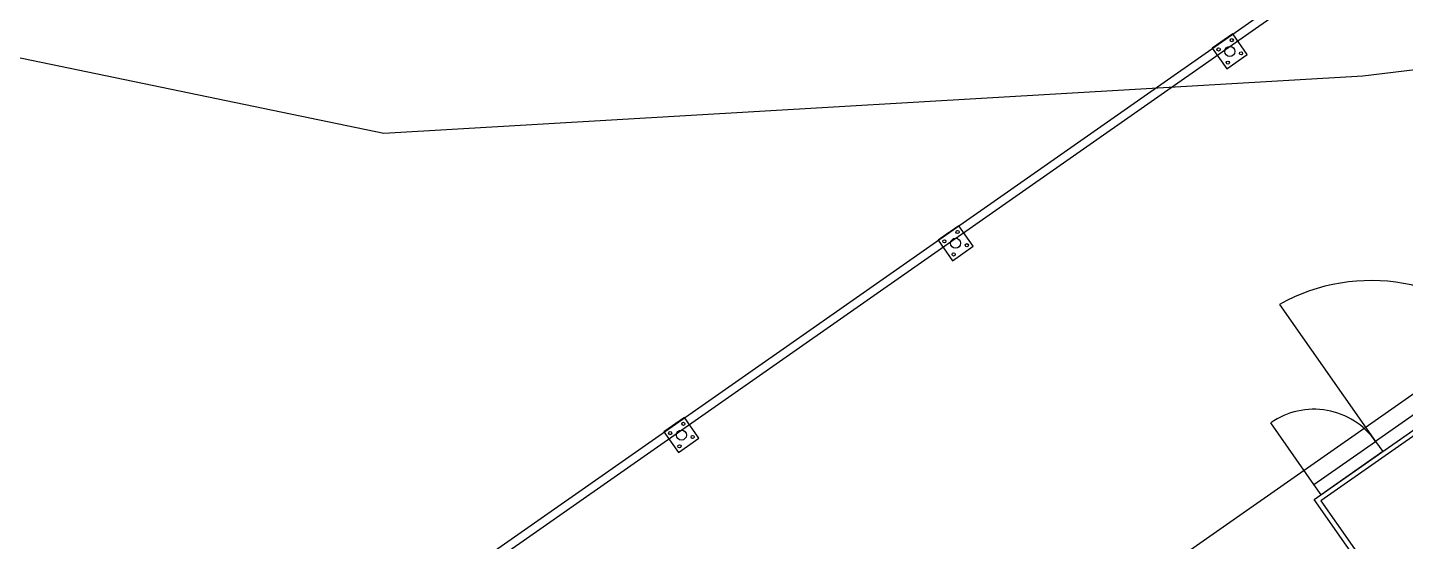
# Model space of a CAD drawing. Header units: millimetres. Extents: x 152904052 to 153933663, y 538271515 to 539240469.
# Drawn here: x 153452160 to 153460393, y 538576650 to 538579723 of the extents above; entities that cross this region are included whole.
import ezdxf

# ---------------------------------------------------------------- set-up
doc = ezdxf.new("R2010")
doc.units = ezdxf.units.MM
for name, color, linetype in [('FENC', 7, 'Continuous'), ('POWR', 5, 'Continuous'), ('SCHM', 9, 'Continuous')]:
    doc.layers.add(name, color=color, linetype=linetype)

msp = doc.modelspace()

# ---------------------------------------------------------------- linework, layer by layer
at = {"layer": 'FENC', "color": 8}
for p, q in [((153451109.7, 538573906.6), (153469583.3, 538586842)), ((153451199.1, 538573908.2), (153469549.8, 538586757.5)), ((153459301.2, 538579642.4), (153459239.1, 538579598.9)), ((153459239.1, 538579598.9), (153459325.1, 538579476)), ((153457662.9, 538578495.2), (153457600.8, 538578451.7)), ((153457600.8, 538578451.7), (153457686.8, 538578328.8)), ((153456024.6, 538577348.1), (153455962.5, 538577304.6)), ((153455962.5, 538577304.6), (153456048.5, 538577181.7))]:
    msp.add_line(p, q, dxfattribs=at)
for points in [[(153459325.1, 538579476), (153459448, 538579562), (153459362, 538579684.9), (153459239.1, 538579598.9)], [(153457686.8, 538578328.8), (153457809.7, 538578414.9), (153457723.6, 538578537.8), (153457600.8, 538578451.7)], [(153456048.5, 538577181.7), (153456171.4, 538577267.7), (153456085.3, 538577390.6), (153455962.5, 538577304.6)]]:
    msp.add_lwpolyline(points, close=True, dxfattribs=at)
for centre, radius in [((153459276.5, 538579592.3), 9.49), ((153459343.5, 538579580.5), 30), ((153459343.5, 538579580.5), 30), ((153459355.3, 538579647.5), 9.49), ((153459331.7, 538579513.5), 9.49), ((153459410.5, 538579568.6), 9.49), ((153457638.2, 538578445.1), 9.49), ((153457705.2, 538578433.3), 30), ((153457705.2, 538578433.3), 30), ((153457717, 538578500.3), 9.49), ((153457693.4, 538578366.3), 9.49), ((153457772.2, 538578421.5), 9.49), ((153455999.9, 538577298), 9.49), ((153456066.9, 538577286.2), 30), ((153456066.9, 538577286.2), 30), ((153456078.7, 538577353.2), 9.49), ((153456133.9, 538577274.3), 9.49), ((153456055.1, 538577219.2), 9.49)]:
    msp.add_circle(centre, radius, dxfattribs=at)
at = {"layer": 'POWR', "color": 7}
msp.add_lwpolyline([(153469780.4, 538584074.6), (153471663.2, 538581385.6), (153446937.2, 538564042.2), (153445040.3, 538566751.3), (153469780.4, 538584074.6)], dxfattribs=at)
msp.add_lwpolyline([(153461853.3, 538578395.8), (153461279.7, 538579214.9, 0.356268), (153461034.2, 538577822.2, 0.356268), (153459641.4, 538578067.8), (153460215, 538577248.6)], format="xyb", dxfattribs=at)
for points in [[(153462305.9, 538578621.1), (153464026.7, 538576163.7), (153461569.1, 538574442.9), (153459848.4, 538576900.4)], [(153463987, 538576170.7), (153462298.9, 538578581.4), (153459888.1, 538576893.4), (153461576.1, 538574482.6)], [(153461853.3, 538578395.8), (153460215, 538577248.6), (153460258, 538577187.2), (153461896.3, 538578334.3)], [(153459846.4, 538576990.5), (153460215, 538577248.6), (153460258, 538577187.2), (153459889.4, 538576929.1)]]:
    msp.add_lwpolyline(points, close=True, dxfattribs=at)
at = {"layer": 'POWR', "color": 7, "ltscale": 1000}
msp.add_lwpolyline([(153459846.4, 538576990.5), (153459588.3, 538577359.1)], dxfattribs=at)
msp.add_arc((153459846.4, 538576990.5), 450, 34.99999, 125.00001, dxfattribs=at)
at = {"layer": 'SCHM'}
msp.add_lwpolyline([(153436402.5, 538589589.5), (153437311.5, 538586639.5), (153440093.5, 538583972.5), (153445260.5, 538580965.5), (153454289.5, 538579092.5), (153460138.5, 538579433.5), (153467139.5, 538580285.5), (153471897.5, 538583044.6), (153474644.5, 538585391.6), (153477152.5, 538588096.6), (153480138.5, 538591359.6)], dxfattribs=at)

doc.saveas('drawing.dxf')
